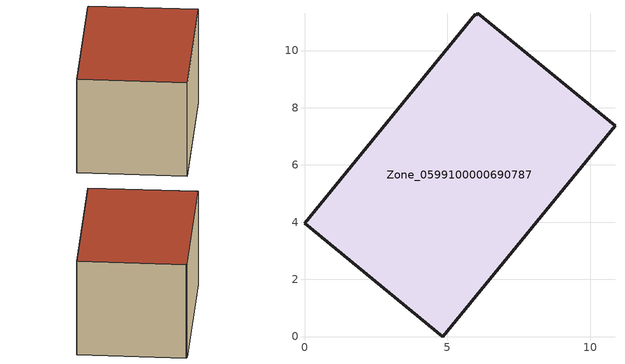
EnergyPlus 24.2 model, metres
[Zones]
Zone_0599100000690787
 floor ground (C_G): 6.06,11.3 10.86,7.37 4.83,0 0,3.96 5.97,11.27 6.01,11.24 z0
 wall outside (C_F): 4.83,0 10.86,7.37 6.06,11.3 6.01,11.24 5.97,11.27 0,3.96 4.83,0 z0:5.87
 roof outside (C_R): 10.86,7.37 6.06,11.3 6.01,11.24 5.97,11.27 0,3.96 4.83,0 z5.87
[BUILDING]
Pand.0599100000690787: North Axis=0; Terrain=City; Loads Convergence Tolerance Value=0.04; Temperature Convergence Tolerance Value=0.4; Solar Distribution=FullExterior; Maximum Number of Warmup Days=25; Minimum Number of Warmup Days=1
[Site:Location]
Rotterdam.The.Hague.AP_ZH_NLD Design_Conditions: Latitude=51.96; Longitude=4.45; Time Zone=1; Elevation=-4.5
[SITE:GROUNDTEMPERATURE:BUILDINGSURFACE]
18, 18, 18, 18, 18, 18, 18, 18, 18, 18, 18, 18
[MATERIAL] Thermal Absorptance=0.9; Solar Absorptance=0.7; Visible Absorptance=0.7
Name | Roughness | Thickness | Conductivity | Density | Specific Heat
G.TC.1946-1964 | MediumSmooth | 0.15 | 1 | 540 | 1210
F.TC.1946-1964 | Rough | 0.3 | 0.857143 | 1920 | 840
R.TC.1946-1964 | MediumRough | 0.2 | 0.235294 | 1500 | 1000
[CONSTRUCTION]
C_G: G.TC.1946-1964
C_F: F.TC.1946-1964
C_R: R.TC.1946-1964
[ZONE]
Zone_0599100000690787: Type=1; Multiplier=1; Ceiling Height=Autocalculate; Volume=Autocalculate; Floor Area=autocalculate; Part of Total Floor Area=Yes
[ZONEINFILTRATION:DESIGNFLOWRATE]
Infil_Zone_0599100000690787: Zone or ZoneList or Space or SpaceList=Zone_0599100000690787; Schedule=AlwaysOn; Design Flow Rate Calculation Method=Flow/Area; Flow Rate per Floor Area=0.003; Constant Term Coefficient=1; Temperature Term Coefficient=0; Velocity Term Coefficient=0; Velocity Squared Term Coefficient=0
[HVACTEMPLATE:ZONE:IDEALLOADSAIRSYSTEM]
Zone_0599100000690787: Maximum Heating Supply Air Temperature=50; Minimum Cooling Supply Air Temperature=13; Maximum Heating Supply Air Humidity Ratio=0.0156; Minimum Cooling Supply Air Humidity Ratio=0.0077; Heating Limit=NoLimit; Cooling Limit=NoLimit; Dehumidification Control Type=ConstantSensibleHeatRatio; Cooling Sensible Heat Ratio=0.7; Dehumidification Setpoint=60; Humidification Control Type=None; Humidification Setpoint=30; Outdoor Air Method=None; Outdoor Air Flow Rate per Person=0.00944; Outdoor Air Flow Rate per Zone Floor Area=0; Outdoor Air Flow Rate per Zone=0; Demand Controlled Ventilation Type=None; Outdoor Air Economizer Type=NoEconomizer; Heat Recovery Type=None; Sensible Heat Recovery Effectiveness=0.7; Latent Heat Recovery Effectiveness=0.65
[ZONECONTROL:THERMOSTAT]
ThermostatControl_Zone_0599100000690787: Zone or ZoneList=Zone_0599100000690787; Control Type Schedule=DualSetpointControlType; Control 1=Thermostat_Zone_0599100000690787; Temperature Difference Between Cutout And Setpoint=0
[THERMOSTATSETPOINT:DUALSETPOINT]
Thermostat_Zone_0599100000690787: Heating Setpoint Temperature Schedule=HeatingSetpoint_Zone_0599100000690787; Cooling Setpoint Temperature Schedule=CoolingSetpoint_Zone_0599100000690787
[SCHEDULE:COMPACT]
HeatingSetpoint_Zone_0599100000690787: Through: 12/31, For: AllDays, Until: 24:00, 21
CoolingSetpoint_Zone_0599100000690787: Through: 12/31, For: AllDays, Until: 24:00, 24
DualSetpointControlType: Through: 12/31, For: AllDays, Until: 24:00, 4
AlwaysOn: Through: 12/31, For: AllDays, Until: 24:00, 1
